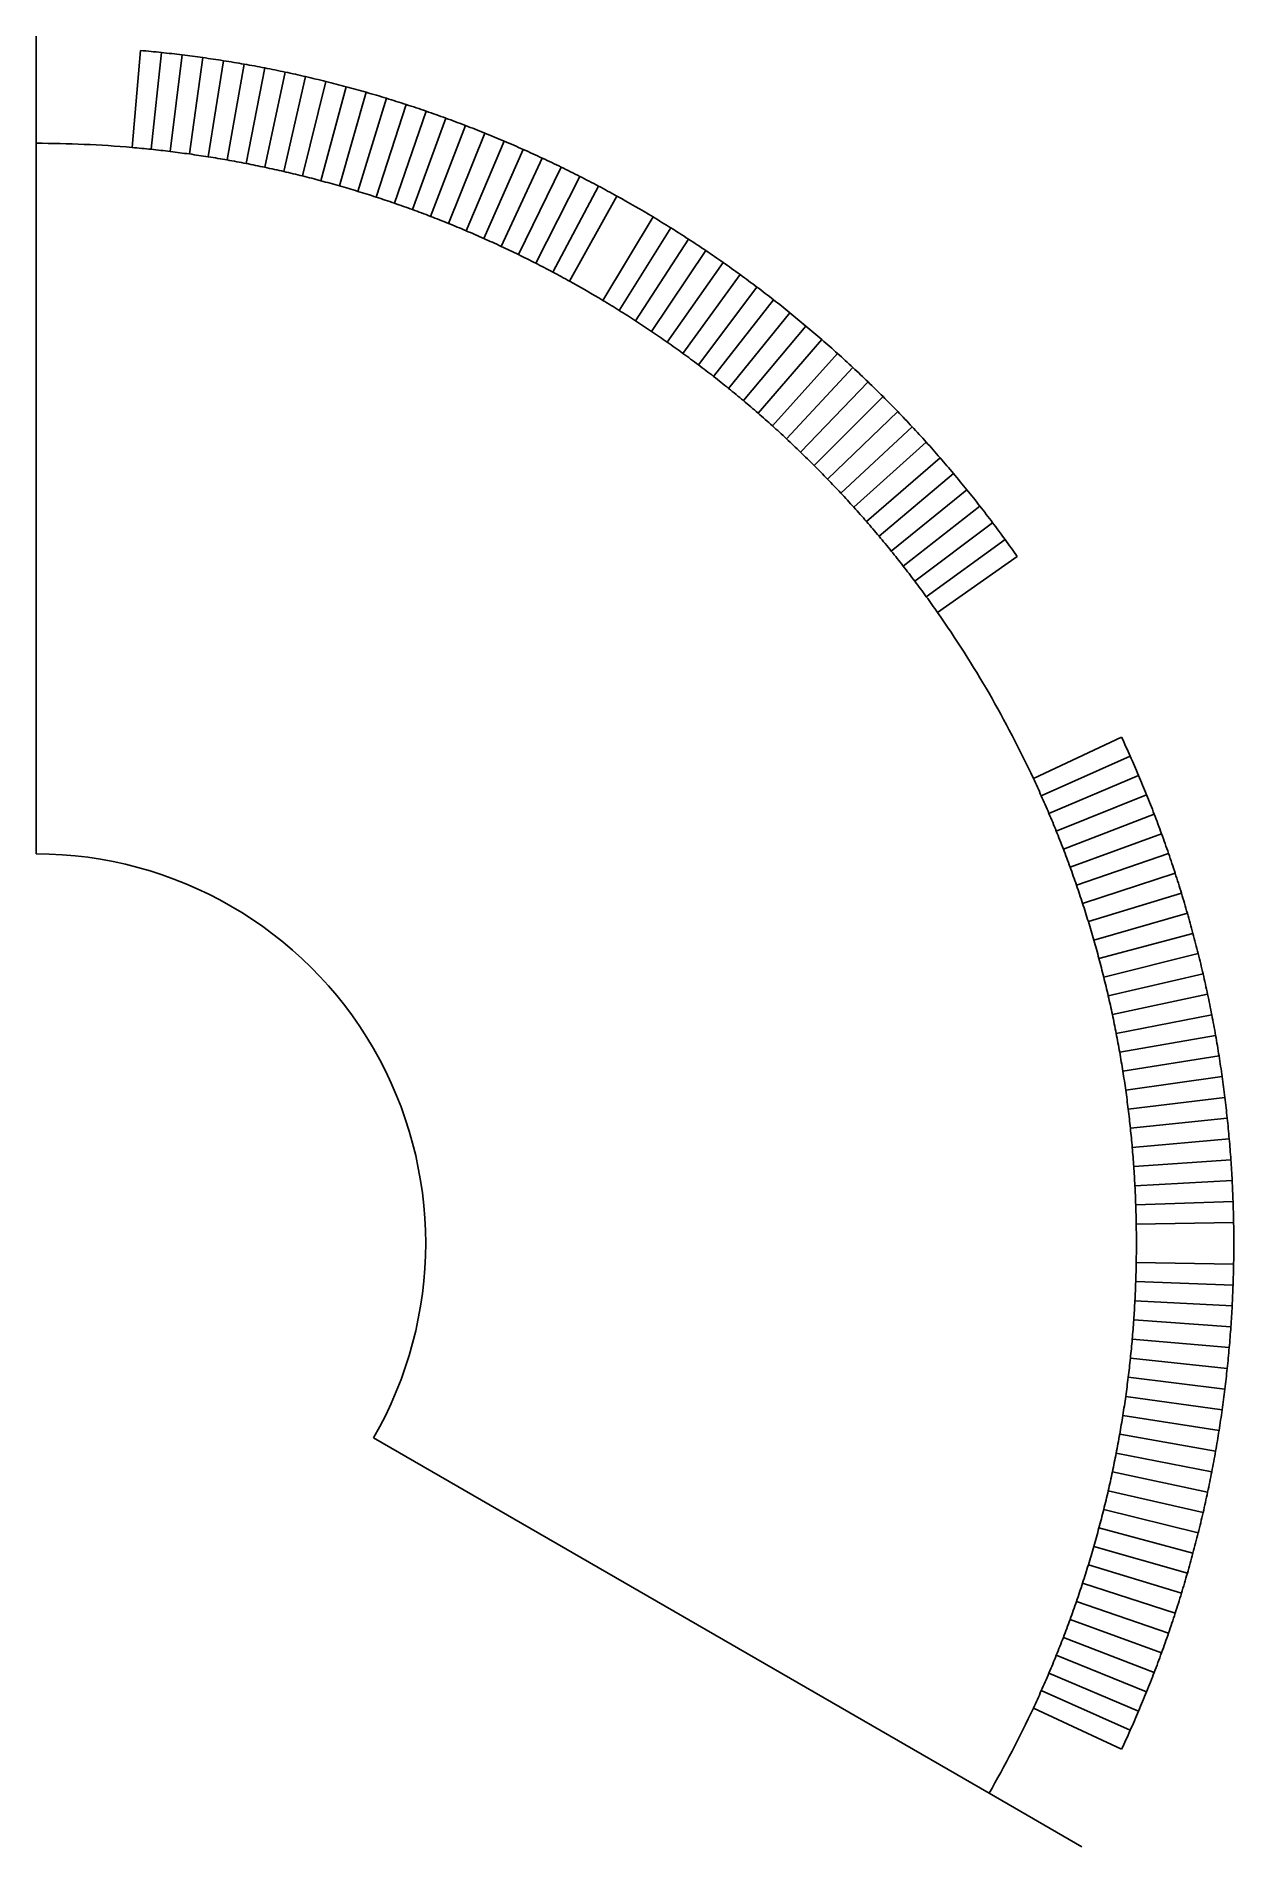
# Model space of a CAD drawing. Extents: x 0 to 61.5, y -31 to 62.
import ezdxf

# ---------------------------------------------------------------- set-up
doc = ezdxf.new("R2010")
doc.units = 0
doc.layers.add('layer 10', color=7, linetype='CONTINUOUS')

msp = doc.modelspace()

# ---------------------------------------------------------------- linework, layer by layer
at = {"layer": 'layer 10'}
for p, q in [((0, 62.000001), (0, 56.5)), ((4.924299, 56.285), (5.360078, 61.265974)), ((5.905858, 56.190487), (6.4285, 61.163097)), ((6.885618, 56.078858), (7.494965, 61.041588)), ((7.86328, 55.950146), (8.559146, 60.901486)), ((8.838547, 55.804391), (9.62072, 60.742833)), ((9.811122, 55.641638), (10.679363, 60.565677)), ((10.780708, 55.461936), (11.734753, 60.370072)), ((11.747011, 55.265339), (12.786569, 60.156077)), ((12.709735, 55.051909), (13.83449, 59.923759)), ((13.668587, 54.821709), (14.878197, 59.673187)), ((14.623276, 54.574809), (15.917371, 59.404438)), ((15.573511, 54.311286), (16.951697, 59.117594)), ((16.519001, 54.031219), (17.98086, 58.812742)), ((17.45946, 53.734693), (19.004545, 58.489976)), ((18.394601, 53.4218), (20.022441, 58.149392)), ((19.324138, 53.092633), (21.034239, 57.791096)), ((20.247789, 52.747294), (22.039629, 57.415196)), ((21.165273, 52.385888), (23.038305, 57.021807)), ((0, 56.5), (0, 20)), ((22.076309, 52.008524), (24.029964, 56.611048)), ((22.98062, 51.615318), (25.014304, 56.183046)), ((23.877932, 51.20639), (25.991023, 55.737929)), ((24.76797, 50.781864), (26.959826, 55.275834)), ((25.650463, 50.341869), (27.920416, 54.796901)), ((26.525143, 49.886539), (28.872501, 54.301277)), ((27.391744, 49.416013), (29.815792, 53.789112)), ((29.099651, 48.429952), (31.674842, 52.715789)), ((29.940438, 47.914717), (32.590035, 52.154958)), ((30.772105, 47.384887), (33.495301, 51.57824)), ((31.594399, 46.840623), (34.390364, 50.985811)), ((32.407069, 46.282091), (35.274951, 50.377851)), ((33.209867, 45.70946), (36.148793, 49.754545)), ((34.002549, 45.122906), (37.011624, 49.116084)), ((34.784873, 44.522608), (37.863181, 48.462661)), ((35.556602, 43.908747), (38.703204, 47.794477)), ((36.3175, 43.281511), (39.531438, 47.111733)), ((37.067335, 42.641091), (40.34763, 46.414639)), ((37.805879, 41.987683), (41.151532, 45.703407)), ((38.532907, 41.321484), (41.942899, 44.978253)), ((39.248198, 40.642699), (42.72149, 44.239398)), ((39.951533, 39.951533), (43.487067, 43.487067)), ((40.642699, 39.248198), (44.239398, 42.72149)), ((41.321484, 38.532907), (44.978253, 41.942899)), ((41.987683, 37.805879), (45.703407, 41.151532)), ((42.641091, 37.067335), (46.414639, 40.34763)), ((43.281511, 36.3175), (47.111733, 39.531438)), ((43.908747, 35.556602), (47.794477, 38.703204)), ((44.522608, 34.784873), (48.462661, 37.863181)), ((45.122906, 34.002549), (49.116084, 37.011624)), ((45.70946, 33.209867), (49.754545, 36.148793)), ((46.282091, 32.407069), (50.377851, 35.274951)), ((51.20639, 23.877932), (55.737929, 25.991023)), ((51.615318, 22.98062), (56.183046, 25.014304)), ((52.008524, 22.076309), (56.611048, 24.029964)), ((52.385888, 21.165273), (57.021807, 23.038305)), ((52.747294, 20.247789), (57.415196, 22.039629)), ((53.092633, 19.324138), (57.791096, 21.034239)), ((53.4218, 18.394601), (58.149392, 20.022441)), ((53.734693, 17.45946), (58.489976, 19.004545)), ((54.031219, 16.519001), (58.812742, 17.98086)), ((54.311286, 15.573511), (59.117594, 16.951697)), ((54.574809, 14.623276), (59.404438, 15.917371)), ((54.821709, 13.668587), (59.673187, 14.878197)), ((55.051909, 12.709735), (59.923759, 13.83449)), ((55.265339, 11.747011), (60.156077, 12.786569)), ((55.461936, 10.780708), (60.370072, 11.734753)), ((55.641638, 9.811122), (60.565677, 10.679363)), ((55.804391, 8.838547), (60.742833, 9.62072)), ((55.950146, 7.86328), (60.901486, 8.559146)), ((56.078858, 6.885618), (61.041588, 7.494965)), ((56.190487, 5.905858), (61.163097, 6.4285)), ((56.285, 4.924299), (61.265974, 5.360078)), ((56.362369, 3.941241), (61.350189, 4.290023)), ((56.422569, 2.956982), (61.415716, 3.218661)), ((56.465582, 1.971822), (61.462536, 2.146319)), ((56.491395, 0.986061), (61.490633, 1.073323)), ((56.491395, -0.986061), (61.490633, -1.073323)), ((56.465582, -1.971822), (61.462536, -2.146319)), ((56.422569, -2.956982), (61.415716, -3.218661)), ((56.362369, -3.941241), (61.350189, -4.290023)), ((56.285, -4.924299), (61.265974, -5.360078)), ((56.190487, -5.905858), (61.163097, -6.4285)), ((56.078858, -6.885618), (61.041588, -7.494965)), ((55.950146, -7.86328), (60.901486, -8.559146)), ((55.804391, -8.838547), (60.742833, -9.62072)), ((48.930435, -28.25), (17.320508, -10)), ((55.641638, -9.811122), (60.565677, -10.679363)), ((55.461936, -10.780708), (60.370072, -11.734753)), ((55.265339, -11.747011), (60.156077, -12.786569)), ((55.051909, -12.709735), (59.923759, -13.83449)), ((54.821709, -13.668587), (59.673187, -14.878197)), ((54.574809, -14.623276), (59.404438, -15.917371)), ((54.311286, -15.573511), (59.117594, -16.951697)), ((54.031219, -16.519001), (58.812742, -17.98086)), ((53.734693, -17.45946), (58.489976, -19.004545)), ((53.4218, -18.394601), (58.149392, -20.022441)), ((53.092633, -19.324138), (57.791096, -21.034239)), ((52.747294, -20.247789), (57.415196, -22.039629)), ((52.385888, -21.165273), (57.021807, -23.038305)), ((52.008524, -22.076309), (56.611048, -24.029964)), ((51.615318, -22.98062), (56.183046, -25.014304)), ((51.20639, -23.877932), (55.737929, -25.991023)), ((53.693576, -31), (48.930435, -28.25))]:
    msp.add_line(p, q, dxfattribs=at)
for radius, start, end in [(61.5, 84, 85), (61.5, 83, 84), (61.5, 82, 83), (61.5, 81, 82), (61.5, 80, 81), (61.5, 79, 80), (61.5, 78, 79), (61.5, 77, 78), (61.5, 76, 77), (61.5, 75, 76), (61.5, 74, 75), (61.5, 73, 74), (61.5, 72, 73), (61.5, 71, 72), (61.5, 70, 71), (61.5, 69, 70), (61.5, 68, 69), (61.5, 67, 68), (56.5, 85, 90), (56.5, 84, 85), (56.5, 83, 84), (56.5, 82, 83), (56.5, 81, 82), (56.5, 80, 81), (61.5, 66, 67), (61.5, 65, 66), (56.5, 79, 80), (56.5, 78, 79), (56.5, 77, 78), (56.5, 76, 77), (61.5, 64, 65), (61.5, 63, 64), (56.5, 75, 76), (56.5, 74, 75), (56.5, 73, 74), (56.5, 72, 73), (61.5, 62, 63), (61.5, 61, 62), (56.5, 71, 72), (56.5, 70, 71), (56.5, 69, 70), (61.5, 59, 61), (56.5, 68, 69), (56.5, 67, 68), (61.5, 58, 59), (61.5, 57, 58), (56.5, 66, 67), (56.5, 65, 66), (56.5, 64, 65), (61.5, 56, 57), (56.5, 63, 64), (56.5, 62, 63), (61.5, 55, 56), (61.5, 54, 55), (56.5, 61, 62), (56.5, 59, 61), (61.5, 53, 54), (56.5, 58, 59), (61.5, 52, 53), (61.5, 51, 52), (56.5, 57, 58), (61.5, 50, 51), (56.5, 56, 57), (56.5, 55, 56), (61.5, 49, 50), (56.5, 54, 55), (56.5, 53, 54), (61.5, 48, 49), (61.5, 47, 48), (56.5, 52, 53), (61.5, 46, 47), (56.5, 51, 52), (56.5, 50, 51), (61.5, 45, 46), (56.5, 49, 50), (61.5, 44, 45), (56.5, 48, 49), (56.5, 47, 48), (61.5, 43, 44), (61.5, 42, 43), (56.5, 46, 47), (61.5, 41, 42), (56.5, 45, 46), (61.5, 40, 41), (56.5, 44, 45), (56.5, 43, 44), (61.5, 39, 40), (56.5, 42, 43), (61.5, 38, 39), (56.5, 41, 42), (61.5, 37, 38), (56.5, 40, 41), (56.5, 39, 40), (61.5, 36, 37), (56.5, 38, 39), (61.5, 35, 36), (56.5, 37, 38), (56.5, 36, 37), (56.5, 35, 36), (56.5, 30, 35), (56.5, 25, 30), (61.5, 24, 25), (61.5, 23, 24), (56.5, 24, 25), (61.5, 22, 23), (56.5, 23, 24), (61.5, 21, 22), (56.5, 22, 23), (61.5, 20, 21), (56.5, 21, 22), (61.5, 19, 20), (20, 330, 90), (56.5, 20, 21), (61.5, 18, 19), (56.5, 19, 20), (61.5, 17, 18), (56.5, 18, 19), (61.5, 16, 17), (56.5, 17, 18), (61.5, 15, 16), (56.5, 16, 17), (61.5, 14, 15), (56.5, 15, 16), (56.5, 14, 15), (61.5, 13, 14), (56.5, 13, 14), (61.5, 12, 13), (56.5, 12, 13), (61.5, 11, 12), (56.5, 11, 12), (61.5, 10, 11), (56.5, 10, 11), (61.5, 9, 10), (56.5, 9, 10), (61.5, 8, 9), (56.5, 8, 9), (61.5, 7, 8), (56.5, 7, 8), (61.5, 6, 7), (56.5, 6, 7), (56.5, 5, 6), (61.5, 5, 6), (56.5, 4, 5), (61.5, 4, 5), (56.5, 3, 4), (61.5, 3, 4), (56.5, 2, 3), (61.5, 2, 3), (56.5, 1, 2), (61.5, 1, 2), (56.5, 359, 1), (61.5, 359, 1), (56.5, 358, 359), (61.5, 358, 359), (56.5, 357, 358), (61.5, 357, 358), (56.5, 356, 357), (61.5, 356, 357), (56.5, 355, 356), (61.5, 355, 356), (56.5, 354, 355), (61.5, 354, 355), (56.5, 353, 354), (61.5, 353, 354), (56.5, 352, 353), (56.5, 351, 352), (61.5, 352, 353), (56.5, 350, 351), (61.5, 351, 352), (56.5, 349, 350), (61.5, 350, 351), (56.5, 348, 349), (61.5, 349, 350), (56.5, 347, 348), (61.5, 348, 349), (56.5, 346, 347), (61.5, 347, 348), (56.5, 345, 346), (61.5, 346, 347), (56.5, 344, 345), (61.5, 345, 346), (56.5, 343, 344), (56.5, 342, 343), (61.5, 344, 345), (56.5, 341, 342), (61.5, 343, 344), (56.5, 340, 341), (61.5, 342, 343), (56.5, 339, 340), (61.5, 341, 342), (56.5, 338, 339), (61.5, 340, 341), (56.5, 337, 338), (61.5, 339, 340), (56.5, 336, 337), (61.5, 338, 339), (56.5, 335, 336), (61.5, 337, 338), (56.5, 330, 335), (61.5, 336, 337), (61.5, 335, 336)]:
    msp.add_arc((0, 0), radius, start, end, dxfattribs=at)

doc.saveas('drawing.dxf')
